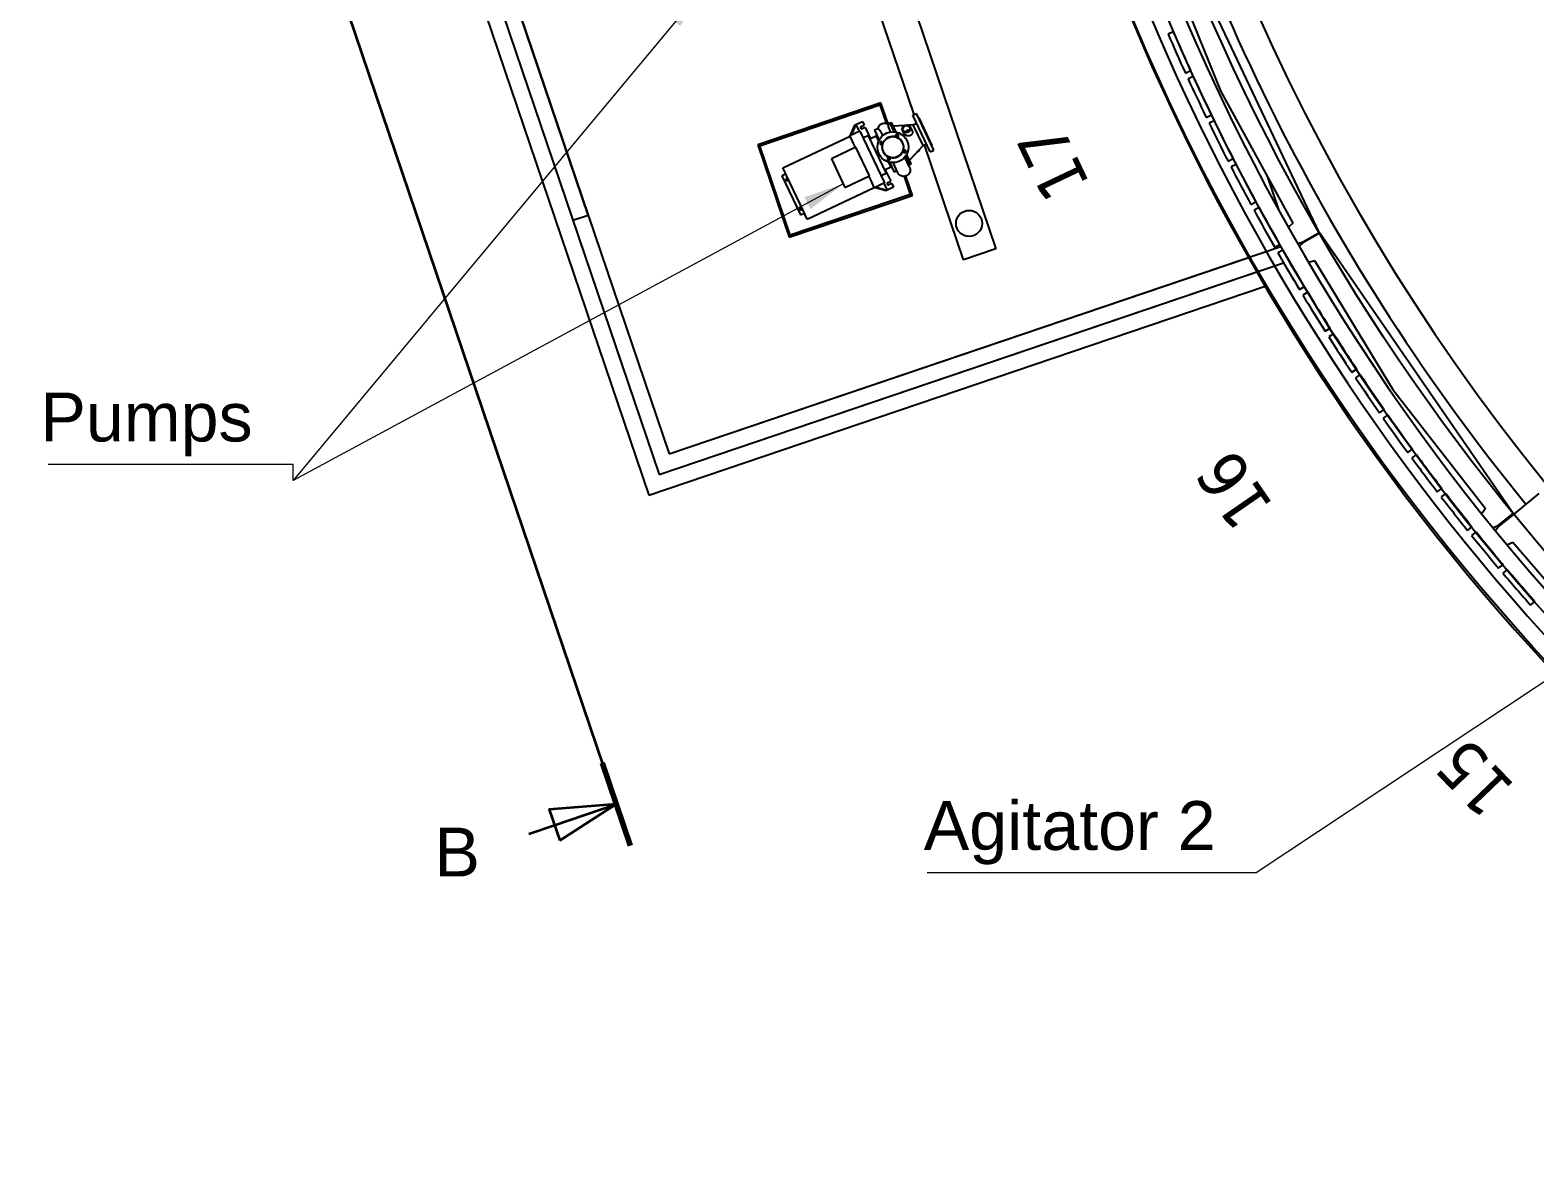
# Model space of a CAD drawing. Header units: millimetres. Extents: x -360063 to 84100, y -179792 to 59400.
# Drawn here: x 30198 to 39446, y 8131 to 14992 of the extents above; entities that cross this region are included whole.
import ezdxf

# ---------------------------------------------------------------- set-up
doc = ezdxf.new("R2010")
doc.units = ezdxf.units.MM
doc.header["$LTSCALE"] = 100
doc.linetypes.add('CHAIN', pattern=[0.3543, 0.2362, -0.0295, 0.0591, -0.0295])
doc.layers.add('4003-AREA-05_F-Foundation', color=7, linetype='Continuous', lineweight=25, true_color=0xadadad)
for name, color, linetype, lineweight in [('4003-AREA-05_T-Tank', 7, 'Continuous', 25), ('Section Line', 7, 'CHAIN', 35), ('Sketch Geometry', 7, 'Continuous', 18), ('Symbol', 7, 'Continuous', 18), ('Visible', 7, 'Continuous', 25)]:
    doc.layers.add(name, color=color, linetype=linetype, lineweight=lineweight)
doc.styles.add('Text Style175', font='tahoma.ttf')
doc.styles.add('Title', font='arial.ttf')
doc.dimstyles.new('Default - Method 2a$7', dxfattribs={"dimscale": 100, "dimtxt": 3, "dimasz": 2.5, "dimexe": 3, "dimexo": 0.5, "dimgap": 0.7, "dimtad": 0, "dimtoh": 1, "dimdec": 1, "dimrnd": 1e-08, "dimtxsty": 'Title', "dimcen": 0.09, "dimdle": 10, "dimclrd": 256, "dimclre": 256, "dimclrt": 7, "dimazin": 2, "dimtfac": 0.833333, "dimtdec": 1, "dimtmove": 0, "dimatfit": 3, "dimfxl": 1, "dimtolj": 1, "dimlwd": -1, "dimlwe": -1, "dimarcsym": 0})

# ---------------------------------------------------------------- blocks, each defined once
blk = doc.blocks.new('2dTransSection1')
at = {"layer": 'Section Line', "linetype": 'CHAIN', "ltscale": 23.003103}
blk.add_line((308.349, 189.804), (338.855, 99.835), dxfattribs=at)
at = {"layer": 'Section Line', "linetype": 'Continuous', "lineweight": 70}
for p, q in [((308.349, 189.804), (310.067, 184.737)), ((337.137, 104.901), (338.855, 99.835))]:
    blk.add_line(p, q, dxfattribs=at)
at = {"layer": 'Section Line', "linetype": 'Continuous'}
for p, q in [((309.208, 187.271), (305.099, 186.933)), ((305.099, 186.933), (305.741, 185.039)), ((305.42, 185.986), (309.208, 187.271)), ((305.741, 185.039), (309.208, 187.271)), ((303.838, 185.45), (305.42, 185.986)), ((337.996, 102.368), (333.886, 102.031)), ((333.886, 102.031), (334.529, 100.137)), ((334.207, 101.084), (337.996, 102.368)), ((334.529, 100.137), (337.996, 102.368)), ((332.625, 100.547), (334.207, 101.084))]:
    blk.add_line(p, q, dxfattribs=at)
at = {"layer": 'Section Line', "linetype": 'Continuous', "flags": 128}
for points in [[(305.741, 185.039), (309.208, 187.271), (305.099, 186.933), (305.741, 185.039)], [(334.529, 100.137), (337.996, 102.368), (333.886, 102.031), (334.529, 100.137)]]:
    blk.add_lwpolyline(points, dxfattribs=at)
at = {"layer": 'Section Line'}
for points in [[(305.741, 185.039), (309.208, 187.271), (305.099, 186.933), (305.741, 185.039)], [(334.529, 100.137), (337.996, 102.368), (333.886, 102.031), (334.529, 100.137)]]:
    blk.add_solid(points, dxfattribs=at)
at = {"layer": 'Section Line', "char_height": 3, "attachment_point": 7, "style": 'Title'}
for insert in [(298.048, 182.826), (326.836, 97.923)]:
    blk.add_mtext('B', dxfattribs=dict(at, insert=insert))

msp = doc.modelspace()

# ---------------------------------------------------------------- linework, layer by layer
at = {"layer": '4003-AREA-05_F-Foundation'}
msp.add_circle((49408.48, 20262.41), 13475, dxfattribs=at)
at = {"layer": '4003-AREA-05_T-Tank'}
msp.add_circle((49408.48, 20262.41), 13032, dxfattribs=at)
at = {"layer": 'Sketch Geometry'}
for radius in [13475, 13032]:
    msp.add_circle((49408.48, 20262.41), radius, dxfattribs=at)
at = {"layer": 'Visible'}
for p, q in [((34847.94, 17437.28), (36132.38, 13649.11)), ((32234.77, 17343.19), (34000.87, 12134.45)), ((35631.15, 14473.41), (34649.06, 17369.85)), ((32361.59, 17280.59), (34063.46, 12261.27)), ((32488.4, 17218), (34126.06, 12388.08)), ((33628.34, 13856), (32986.12, 15750.08)), ((32891.42, 15717.97), (33533.63, 13823.89)), ((38120.54, 13749.87), (37224.1, 15639.44)), ((37165.56, 15478.22), (37514.21, 14619.65)), ((37223.86, 14980.99), (37191.73, 14967.12)), ((37297.84, 14728.74), (37329.65, 14743.33)), ((37346.33, 14706.97), (37314.52, 14692.38)), ((37514.21, 14619.65), (37958.63, 13806.51)), ((35427.31, 14545.16), (34669.68, 14288.28)), ((34682.36, 14282.02), (35421.05, 14532.48)), ((35421.05, 14532.48), (35427.31, 14545.16)), ((35421.05, 14532.48), (35459.17, 14420.06)), ((35471.16, 14415.84), (35427.31, 14545.16)), ((35273.38, 14412.15), (35313.13, 14431.01)), ((35313.13, 14431.01), (35323.95, 14408.19)), ((35623.01, 14469.55), (35645.6, 14480.27)), ((35730.17, 14243.68), (35623.01, 14469.55)), ((35752.76, 14254.4), (35645.6, 14480.27)), ((35658.89, 14452.26), (35661.6, 14453.55)), ((35742.18, 14283.69), (35661.6, 14453.55)), ((37425.99, 14456.45), (37457.46, 14471.76)), ((37474.96, 14435.79), (37443.48, 14420.48)), ((34825.02, 14145.21), (35237, 14340.66)), ((35235.57, 14339.98), (35236.41, 14341.9)), ((35298.27, 14372.49), (35235.93, 14342.92)), ((35235.93, 14342.92), (35238.97, 14336.52)), ((35237.1, 14343.47), (35265.68, 14408.5)), ((35249.82, 14313.64), (35238.97, 14336.52)), ((35273.38, 14412.15), (35244.8, 14347.12)), ((35265.68, 14408.5), (35273.38, 14412.15)), ((35273.38, 14412.15), (35293.31, 14370.14)), ((35298.27, 14372.49), (35449.58, 14053.56)), ((35305.88, 14399.62), (35323.95, 14408.19)), ((35330.59, 14394.19), (35312.52, 14385.62)), ((35348.45, 14343.72), (35318.63, 14329.58)), ((35330.59, 14394.19), (35363.7, 14324.4)), ((35348.45, 14343.72), (35459.03, 14110.62)), ((35398.04, 14340.68), (35358.74, 14322.04)), ((35403.2, 14384.64), (35386.93, 14376.92)), ((35386.93, 14376.92), (35415.76, 14316.15)), ((35398.04, 14340.68), (35402.27, 14344.59)), ((35398.04, 14340.68), (35412.76, 14309.66)), ((35409.75, 14387.65), (35403.2, 14384.64)), ((35475.9, 14418.02), (35469.86, 14415.25)), ((35483.13, 14421.45), (35475.9, 14418.02)), ((35483.13, 14421.45), (35492.17, 14425.74)), ((35483.13, 14421.45), (35508.64, 14367.68)), ((35508.64, 14367.68), (35483.13, 14421.45)), ((35520.57, 14365.87), (35492.17, 14425.74)), ((35571.68, 14406.29), (35503.52, 14401.8)), ((35517.85, 14348.27), (35524.25, 14334.78)), ((35524.25, 14334.78), (35517.85, 14348.27)), ((35533.3, 14339.03), (35526.87, 14352.59)), ((35558.64, 14374.27), (35565.73, 14359.34)), ((35625.87, 14409.87), (35596.22, 14407.91)), ((35607.43, 14397.41), (35619.1, 14372.82)), ((35625.87, 14409.87), (35646.65, 14419.73)), ((35685.75, 14283.65), (35625.87, 14409.87)), ((34682.36, 14282.02), (34669.68, 14288.28)), ((34669.68, 14288.28), (34862.34, 13720.05)), ((34868.6, 13732.73), (34682.36, 14282.02)), ((35273.5, 14272.47), (35123.07, 14201.11)), ((35258.7, 14294.94), (35249.82, 14313.64)), ((35270.12, 14270.87), (35258.7, 14294.94)), ((35356.44, 14097.65), (35273.5, 14272.47)), ((35422.06, 14302.87), (35428.5, 14289.31)), ((35563.31, 14252.44), (35569.71, 14238.95)), ((35569.71, 14238.95), (35563.31, 14252.44)), ((35578.76, 14243.2), (35572.33, 14256.76)), ((35685.75, 14283.65), (35602.11, 14194)), ((35685.75, 14283.65), (35706.53, 14293.51)), ((35933.5, 13581.68), (35694.14, 14287.63)), ((35730.17, 14243.68), (35752.76, 14254.4)), ((35739.47, 14282.41), (35742.18, 14283.69)), ((35123.07, 14201.11), (35206.01, 14026.28)), ((35488.05, 14150.95), (35448.75, 14132.31)), ((35467.53, 14207.04), (35473.96, 14193.48)), ((35473.33, 14181.98), (35488.05, 14150.95)), ((35480.26, 14180.2), (35509.09, 14119.43)), ((35488.05, 14150.95), (35493.75, 14151.76)), ((35530.67, 14115.94), (35501.2, 14178.04)), ((35602.94, 14150.24), (35573.49, 14212.33)), ((35578.92, 14219.54), (35604.43, 14165.77)), ((35604.43, 14165.77), (35578.92, 14219.54)), ((35613.47, 14170.05), (35585.06, 14229.92)), ((35604.43, 14165.77), (35597.2, 14162.34)), ((35604.43, 14165.77), (35613.47, 14170.05)), ((37560.26, 14187.14), (37591.38, 14203.16)), ((37609.69, 14167.59), (37578.57, 14151.57)), ((34842.8, 14107.71), (34818.86, 14096.36)), ((34818.86, 14096.36), (34932.45, 13856.93)), ((34837.84, 14118.19), (34825.02, 14145.21)), ((34846.71, 14099.49), (34837.84, 14118.19)), ((34952.49, 13876.52), (34846.71, 14099.49)), ((35206.01, 14026.28), (35356.44, 14097.65)), ((35364.48, 14071.97), (35353.05, 14096.04)), ((35373.35, 14053.27), (35364.48, 14071.97)), ((35459.03, 14110.62), (35429.22, 14096.48)), ((35453.71, 14134.66), (35486.83, 14064.87)), ((35468.76, 14056.3), (35486.83, 14064.87)), ((35525.35, 14127.14), (35509.09, 14119.43)), ((35569.97, 14093.28), (35607.29, 13983.2)), ((35619.98, 13976.94), (35579.83, 14095.35)), ((37871.77, 13889.28), (37803.75, 14089.89)), ((37871.77, 13889.28), (37803.75, 14089.89)), ((34862.34, 13720.05), (35619.98, 13976.94)), ((35607.29, 13983.2), (34868.6, 13732.73)), ((34974.18, 13830.8), (35386.17, 14026.25)), ((35384.2, 14030.39), (35373.35, 14053.27)), ((35384.2, 14030.39), (35387.24, 14023.99)), ((35386.76, 14025), (35384.73, 14025.57)), ((35449.58, 14053.56), (35387.24, 14023.99)), ((35456.85, 14005.55), (35388.41, 14024.54)), ((35396.1, 14028.19), (35464.54, 14009.2)), ((35444.61, 14051.21), (35464.54, 14009.2)), ((35464.54, 14009.2), (35456.85, 14005.55)), ((35504.29, 14028.05), (35464.54, 14009.2)), ((35493.47, 14050.87), (35475.4, 14042.29)), ((35493.47, 14050.87), (35504.29, 14028.05)), ((35607.29, 13983.2), (35619.98, 13976.94)), ((34961.36, 13857.82), (34952.49, 13876.52)), ((37700.58, 13920.93), (37731.34, 13937.64)), ((37750.44, 13902.5), (37719.69, 13885.78)), ((33533.63, 13823.89), (33628.34, 13856)), ((33533.63, 13823.89), (33628.34, 13856)), ((33533.63, 13823.89), (34063.46, 12261.27)), ((33628.34, 13856), (34126.06, 12388.08)), ((34932.45, 13856.93), (34956.39, 13868.29)), ((34974.18, 13830.8), (34961.36, 13857.82)), ((37958.63, 13806.51), (37932.37, 13780.8)), ((34868.6, 13732.73), (34862.34, 13720.05)), ((37988.6, 13682.23), (38020.62, 13692.19)), ((38023.62, 13686.99), (37998.98, 13664.25)), ((38020.62, 13692.19), (38120.54, 13749.87)), ((38123.54, 13744.67), (38023.62, 13686.99)), ((39311.49, 12023.38), (38123.54, 13744.67)), ((34126.06, 12388.08), (37884.62, 13662.48)), ((34126.06, 12388.08), (37686.85, 13595.43)), ((36132.38, 13649.11), (35933.5, 13581.68)), ((37846.89, 13657.96), (37877.25, 13675.36)), ((37897.15, 13640.66), (37866.78, 13623.25)), ((34063.46, 12261.27), (37901.81, 13562.72)), ((34063.46, 12261.27), (37737.57, 13507.03)), ((38056.21, 13566.26), (38091.62, 13576.14)), ((38091.62, 13576.14), (38573.49, 12784.63)), ((34000.87, 12134.45), (37789.04, 13418.89)), ((37999.1, 13398.36), (38029.06, 13416.44)), ((38049.73, 13382.2), (38019.77, 13364.11)), ((38157.14, 13142.26), (38186.68, 13161.02)), ((38208.12, 13127.26), (38178.58, 13108.5)), ((38320.92, 12889.81), (38350.04, 12909.23)), ((38372.24, 12875.96), (38343.12, 12856.53)), ((38573.49, 12784.63), (39142.6, 12053.32)), ((38490.37, 12641.12), (38519.04, 12661.19)), ((38541.98, 12628.43), (38513.32, 12608.35)), ((38665.4, 12396.32), (38693.6, 12417.04)), ((38717.28, 12384.8), (38689.08, 12364.08)), ((38845.91, 12155.54), (38873.64, 12176.89)), ((38898.04, 12145.2), (38870.31, 12123.85)), ((39470.69, 12145.66), (39315.29, 12018.73)), ((39142.6, 12053.32), (39120.8, 12023.72)), ((39222.12, 11950.42), (39311.49, 12023.38)), ((39031.82, 11918.9), (39059.06, 11940.88)), ((39192.12, 11935.45), (39222.12, 11950.42)), ((39225.91, 11945.77), (39205.24, 11919.37)), ((39315.29, 12018.73), (39225.91, 11945.77)), ((39084.17, 11909.74), (39056.93, 11887.77)), ((39277.45, 11831.83), (39310.81, 11847.26)), ((39310.81, 11847.26), (39913.42, 11143.3)), ((39223.03, 11686.53), (39249.77, 11709.11)), ((39275.58, 11678.55), (39248.84, 11655.97)), ((39419.44, 11458.53), (39445.66, 11481.71))]:
    msp.add_line(p, q, dxfattribs=at)
for centre, radius in [((35500.41, 14273.04), 95), ((35500.41, 14273.04), 65), ((35968.72, 13804.81), 80)]:
    msp.add_circle(centre, radius, dxfattribs=at)
for centre, radius, start, end in [((49408.48, 20262.41), 13280, 199.616559, 192.471131), ((49408.48, 20262.41), 13180, 199.64567, 192.458408), ((49408.48, 20262.41), 12760, 92.147566, 221.208477), ((49408.48, 20262.41), 13485, 198.682743, 4.028101), ((49408.48, 20262.41), 13371, 197.858958, 4.19894), ((49408.48, 20262.41), 12935, 194.135779, 219.240453), ((49408.48, 20262.41), 13280, 203.43432, 204.556706), ((49408.48, 20262.41), 13315, 203.434093, 204.556933), ((49408.48, 20262.41), 13280, 204.729284, 205.85167), ((49408.48, 20262.41), 13315, 204.729057, 205.851897), ((49408.48, 20262.41), 13280, 206.024248, 207.146635), ((35309.2, 14392.62), 7.75, 115.380151, 295.380151), ((35500.41, 14273.04), 66.5, 72.780183, 157.980119), ((35525.6, 14343.68), 9, 268.404348, 232.355954), ((35500.41, 14273.04), 66.5, 342.780183, 67.980119), ((49408.48, 20262.41), 13315, 206.024021, 207.146861), ((35429.77, 14298.22), 9, 358.404348, 322.355954), ((35500.41, 14273.04), 66.5, 162.780183, 247.980119), ((35500.41, 14273.04), 66.5, 252.780183, 337.980119), ((35571.06, 14247.85), 9, 178.404348, 142.355954), ((35475.23, 14202.39), 9, 88.404348, 52.355954), ((49408.48, 20262.41), 13315, 207.318985, 208.441825), ((49408.48, 20262.41), 13280, 207.319212, 208.441599), ((34850.86, 14075.56), 7.75, 58.376036, 352.384266), ((35472.08, 14049.3), 7.75, 115.380151, 295.380151), ((34936.59, 13894.87), 7.75, 58.376036, 352.384266), ((49408.48, 20262.41), 13315, 208.613949, 209.736789), ((49408.48, 20262.41), 13280, 208.614176, 209.736563), ((49408.48, 20262.41), 13315, 209.908913, 211.031753), ((49408.48, 20262.41), 13280, 209.90914, 211.031527), ((49408.48, 20262.41), 13315, 211.203878, 212.326717), ((49408.48, 20262.41), 13280, 211.204104, 212.326491), ((49408.48, 20262.41), 13315, 212.498842, 213.621681), ((49408.48, 20262.41), 13280, 212.499068, 213.621455), ((49408.48, 20262.41), 13315, 213.793806, 214.916646), ((49408.48, 20262.41), 13280, 213.794032, 214.916419), ((49408.48, 20262.41), 13315, 215.08877, 216.21161), ((49408.48, 20262.41), 13280, 215.088996, 216.211383), ((49408.48, 20262.41), 13315, 216.383734, 217.506574), ((49408.48, 20262.41), 13280, 216.38396, 217.506347), ((49408.48, 20262.41), 13315, 217.678698, 218.801538), ((49408.48, 20262.41), 13280, 217.678924, 218.801311), ((49408.48, 20262.41), 13315, 218.973662, 220.096502), ((49408.48, 20262.41), 13280, 218.973889, 220.096275), ((49408.48, 20262.41), 13315, 220.268626, 221.391466), ((49408.48, 20262.41), 13280, 220.268853, 221.391239)]:
    msp.add_arc(centre, radius, start, end, dxfattribs=at)
for major_axis in [(-24.39, -11.57), (-20.26, -9.61)]:
    msp.add_ellipse((35583.04, 14385.84), major_axis=major_axis, ratio=0.8660254, dxfattribs=at)
for centre, major_axis, start_param, end_param in [((35595.9, 14358.73), (-20.26, -9.61), 4.0243, 5.4004779), ((35640.05, 14265.67), (-24.39, -11.57), 1.5155533, 2.483892)]:
    msp.add_ellipse(centre, major_axis=major_axis, ratio=0.8660254, start_param=start_param, end_param=end_param, dxfattribs=at)
for points, knots in [([(35409.48, 14387.52), (35410.12, 14391.62), (35411.42, 14395.65), (35415.2, 14403.14), (35417.75, 14406.66), (35423.76, 14412.66), (35427.3, 14415.21), (35434.91, 14419.02), (35439.07, 14420.33), (35447.5, 14421.56), (35451.87, 14421.49), (35460.25, 14420), (35464.37, 14418.56), (35468.79, 14416.17), (35469.46, 14415.78), (35470.12, 14415.37)], [0.0518054, 0.0518054, 0.0518054, 0.0518054, 1.2936816, 1.2936816, 2.5658424, 2.5658424, 3.8417601, 3.8417601, 5.119135, 5.119135, 6.396595, 6.396595, 7.6727232, 7.6727232, 7.905461, 7.905461, 7.905461, 7.905461]), ([(35439.81, 14346.2), (35436.13, 14351.8), (35432.74, 14356.98), (35423.01, 14371.67), (35417.91, 14379.11), (35411.99, 14386.53), (35410.42, 14387.95), (35409.75, 14387.65)], [5.744808, 5.744808, 5.744808, 5.744808, 6.8299855, 6.8299855, 9.1637057, 9.1637057, 10.8539659, 10.8539659, 10.8539659, 10.8539659]), ([(35469.86, 14415.25), (35469.07, 14414.89), (35469.43, 14411.87), (35472.36, 14400.2), (35475.11, 14391.18), (35480.04, 14375.52), (35481.44, 14371.1), (35482.92, 14366.41)], [28.0444244, 28.0444244, 28.0444244, 28.0444244, 33.0139391, 33.0139391, 38.4352361, 38.4352361, 40.3750301, 40.3750301, 40.3750301, 40.3750301]), ([(35525.35, 14334.68), (35524.42, 14334.71), (35523.46, 14334.89), (35521.69, 14335.52), (35520.84, 14335.99), (35520.1, 14336.56)], [1.51805609, 1.51805609, 1.51805609, 1.51805609, 1.79897099, 1.79897099, 2.0798859, 2.0798859, 2.0798859, 2.0798859]), ([(35619.1, 14372.82), (35619.68, 14371.6), (35620.15, 14370.28), (35620.82, 14367.52), (35621.01, 14366.08), (35621.08, 14363.18), (35620.96, 14361.72), (35620.42, 14358.88), (35620, 14357.51), (35618.92, 14354.91), (35618.21, 14353.59), (35616.49, 14351.09), (35615.47, 14349.91), (35613.19, 14347.78), (35611.93, 14346.84), (35609.27, 14345.22), (35607.86, 14344.55), (35604.7, 14343.36), (35602.81, 14342.87), (35598.86, 14342.27), (35596.8, 14342.17), (35592.67, 14342.33), (35590.58, 14342.61), (35586.52, 14343.49), (35584.53, 14344.1), (35580.89, 14345.53), (35579.09, 14346.39), (35575.65, 14348.4), (35574.01, 14349.55), (35571.02, 14352.08), (35569.67, 14353.46), (35567.38, 14356.34), (35566.44, 14357.84), (35565.73, 14359.34)], [3.8047975, 3.8047975, 3.8047975, 3.8047975, 4.272815, 4.272815, 4.7408325, 4.7408325, 5.20885, 5.20885, 5.6768674, 5.6768674, 6.1600493, 6.1600493, 6.6432312, 6.6432312, 7.1264131, 7.1264131, 7.609595, 7.609595, 8.2118253, 8.2118253, 8.8140557, 8.8140557, 9.416286, 9.416286, 10.0185163, 10.0185163, 10.5925593, 10.5925593, 11.1666024, 11.1666024, 11.7406454, 11.7406454, 12.3146885, 12.3146885, 12.3146885, 12.3146885]), ([(35438.76, 14297.97), (35438.74, 14297.04), (35438.56, 14296.08), (35437.93, 14294.32), (35437.46, 14293.46), (35436.89, 14292.72)], [1.5186449, 1.5186449, 1.5186449, 1.5186449, 1.7995598, 1.7995598, 2.08047471, 2.08047471, 2.08047471, 2.08047471]), ([(35562.06, 14248.1), (35562.09, 14249.03), (35562.27, 14249.99), (35562.9, 14251.76), (35563.37, 14252.61), (35563.93, 14253.35)], [1.5186449, 1.5186449, 1.5186449, 1.5186449, 1.7995598, 1.7995598, 2.08047471, 2.08047471, 2.08047471, 2.08047471]), ([(35475.48, 14211.39), (35476.41, 14211.36), (35477.37, 14211.18), (35479.13, 14210.55), (35479.99, 14210.08), (35480.73, 14209.52)], [1.5186449, 1.5186449, 1.5186449, 1.5186449, 1.7995598, 1.7995598, 2.08047471, 2.08047471, 2.08047471, 2.08047471]), ([(35602.95, 14150.23), (35603.55, 14148.96), (35604.09, 14147.65), (35605.01, 14145), (35605.41, 14143.66), (35606.09, 14140.74), (35606.37, 14139.16), (35607.02, 14133.28), (35606.79, 14128.86), (35604.97, 14120.52), (35603.38, 14116.47), (35599.07, 14109.17), (35596.28, 14105.82), (35589.88, 14100.23), (35586.18, 14097.93), (35578.34, 14094.63), (35574.1, 14093.6), (35565.61, 14092.95), (35561.26, 14093.3), (35553.01, 14095.35), (35549, 14097.06), (35541.81, 14101.59), (35538.55, 14104.47), (35534.84, 14109), (35533.89, 14110.3), (35532.16, 14113.04), (35531.36, 14114.47), (35530.67, 14115.94)], [0, 0, 0, 0, 0.4229683, 0.4229683, 0.8412301, 0.8412301, 1.3222493, 1.3222493, 2.6150174, 2.6150174, 3.885725, 3.885725, 5.1597071, 5.1597071, 6.4354012, 6.4354012, 7.711944, 7.711944, 8.988335, 8.988335, 10.2635899, 10.2635899, 11.5368659, 11.5368659, 12.0187765, 12.0187765, 12.5079317, 12.5079317, 12.5079317, 12.5079317])]:
    msp.add_open_spline(points, degree=3, knots=knots, dxfattribs=at)

# ---------------------------------------------------------------- block references
at = {"layer": 'Section Line', "xscale": 100, "yscale": 100, "zscale": 100}
msp.add_blockref('2dTransSection1', (0, 0), dxfattribs=at)

# ---------------------------------------------------------------- texts
at = {"layer": 'Symbol', "color": 7, "char_height": 300, "attachment_point": 7, "style": 'Text Style175'}
for s, insert, rotation in [('17', (36715.43, 14041.2), 115.380151), ('16', (37852.46, 12068.01), 124.611558), ('15', (39341.22, 10343.85), 133.842966)]:
    msp.add_mtext(s, dxfattribs=dict(at, insert=insert, rotation=rotation))
at = {"layer": 'Symbol', "color": 7, "char_height": 300, "attachment_point": 9, "style": 'Title'}
for s, insert, width in [('\\fArial|b0|i0;Pumps', (31565.87, 12374.47), 1304.497), ('\\fArial|b0|i0;Agitator 2', (37483.79, 9864.99), 1793.3691)]:
    msp.add_mtext(s, dxfattribs=dict(at, insert=insert, width=width))

# ---------------------------------------------------------------- leaders
at = {"layer": 'Symbol'}
msp.add_leader([(34322.92, 15235.8), (31815.87, 12224.47)], dimstyle='Default - Method 2a$7', override={"dimtad": 0}, dxfattribs=at)
at = {"layer": 'Symbol', "annotation_type": 0, "has_hookline": 1, "hookline_direction": 1}
for points, text_width in [([(35195.68, 14048.07), (31815.87, 12224.47), (31815.87, 12324.47), (31565.87, 12324.47)], 1255.87), ([(40256.79, 11488.33), (37733.79, 9814.99), (37483.79, 9814.99)], 1771.76)]:
    msp.add_leader(points, dimstyle='Default - Method 2a$7', override={"dimgap": 0, "dimtad": 1}, dxfattribs=dict(at, text_width=text_width))

doc.saveas('drawing.dxf')
